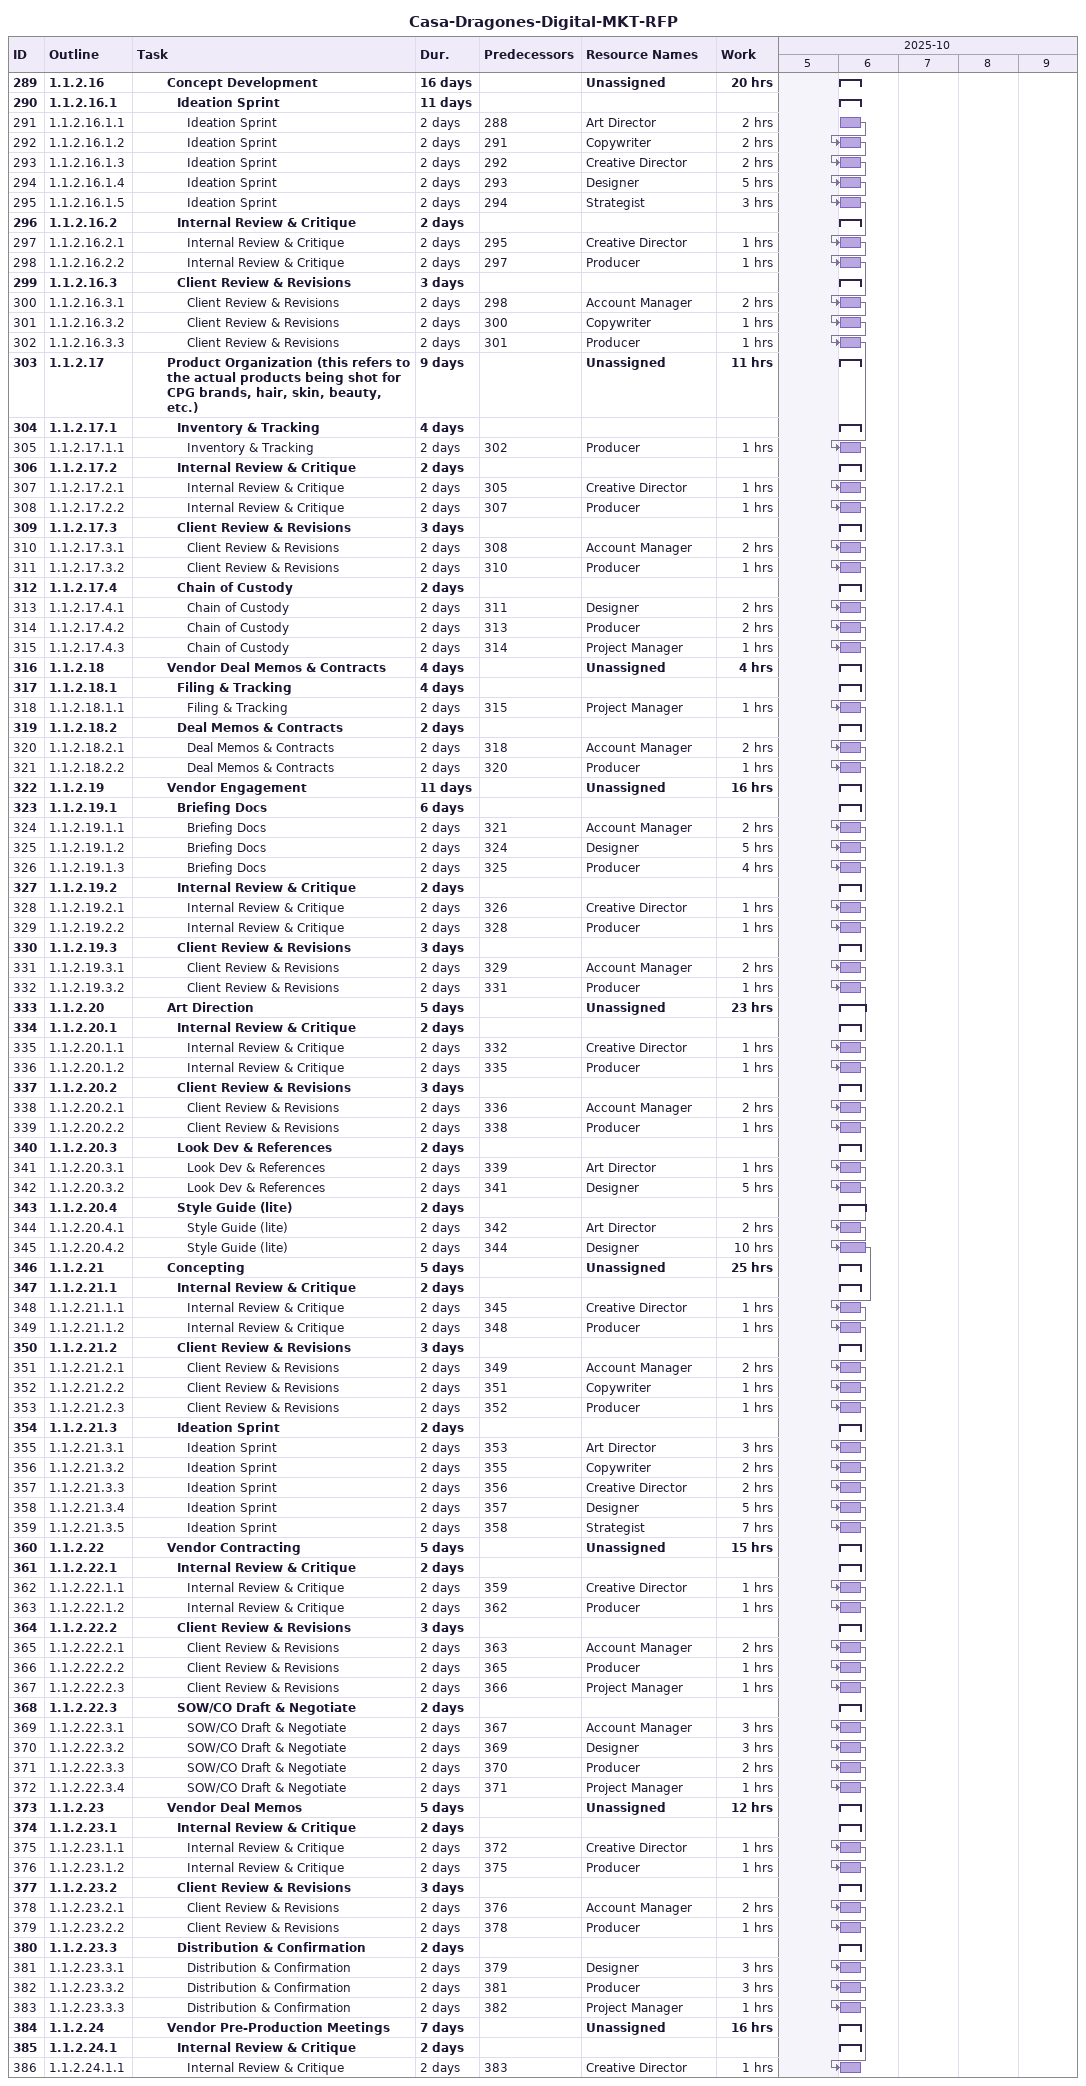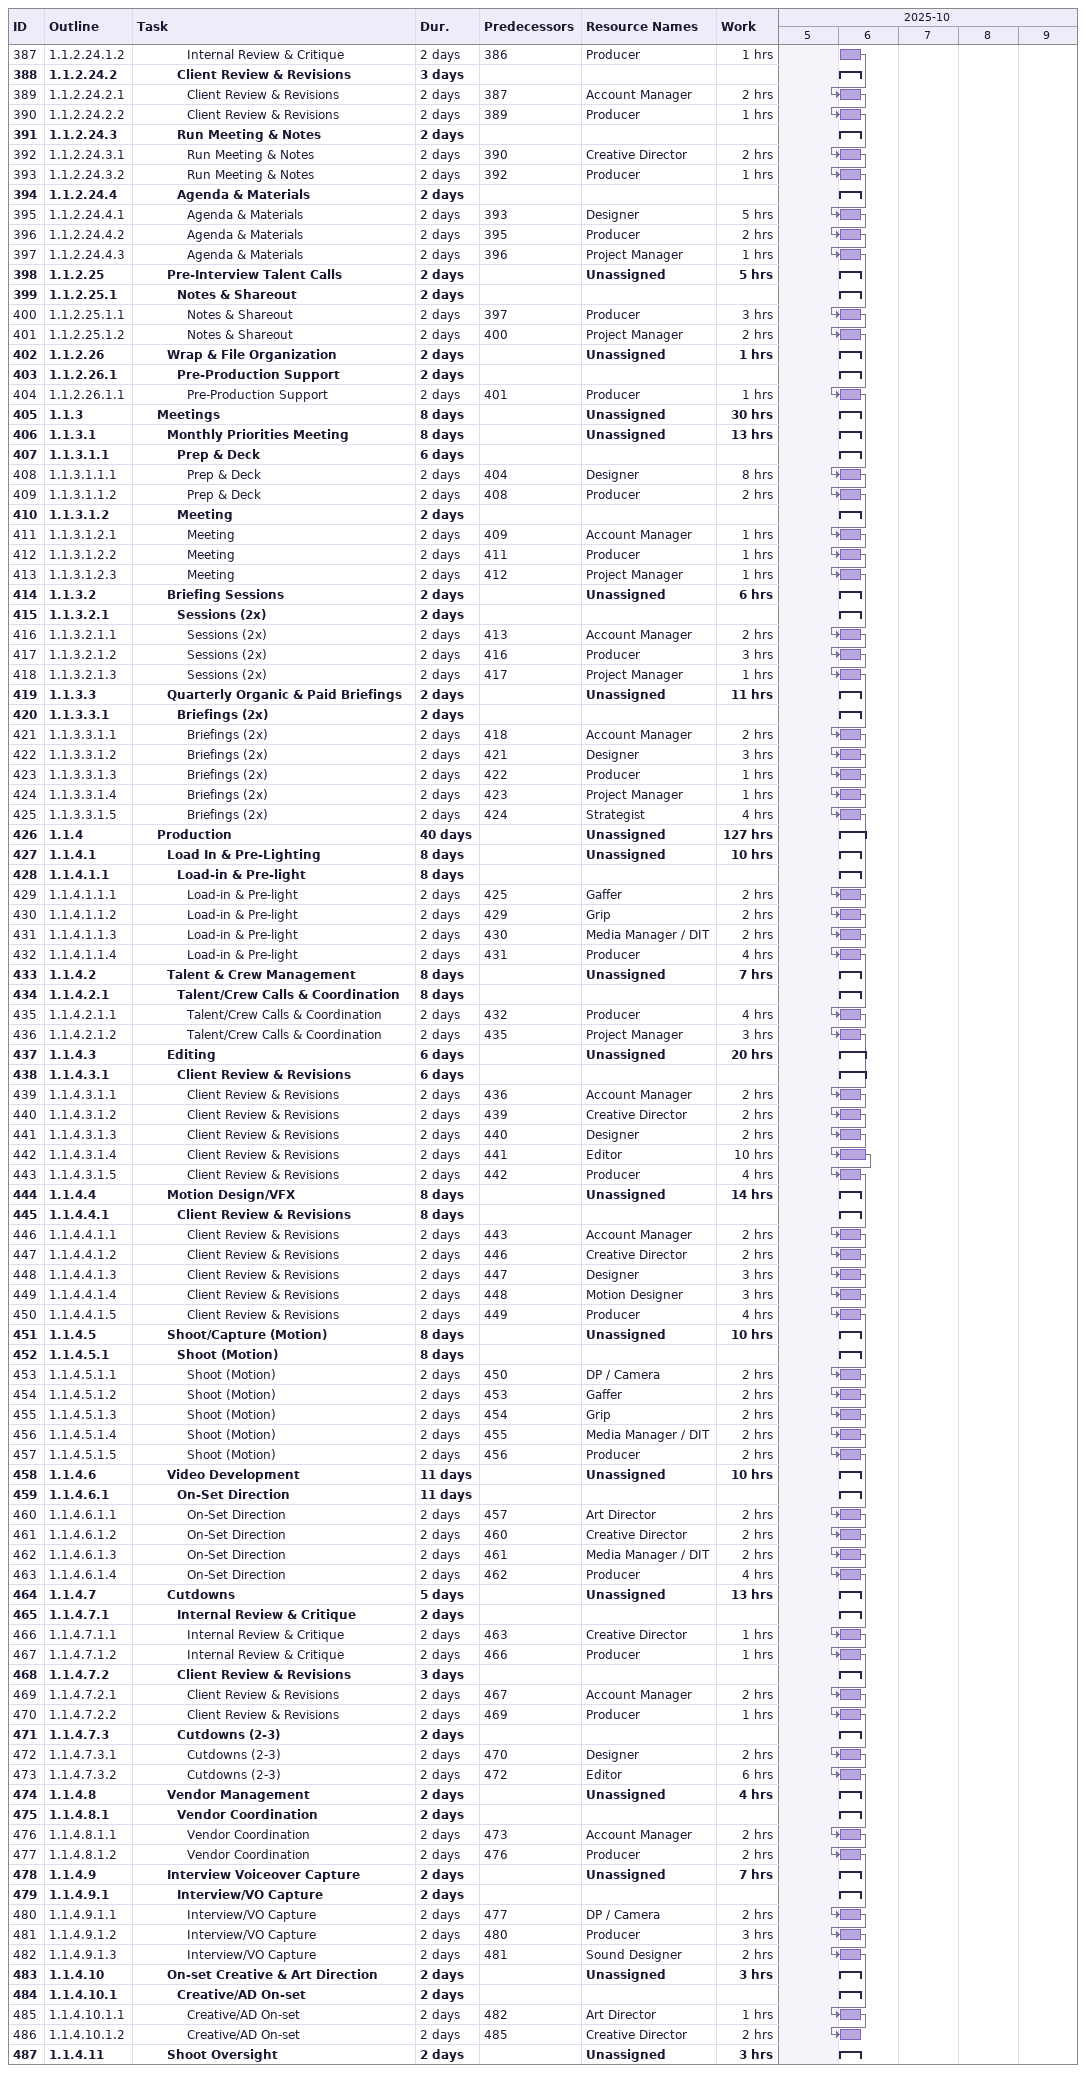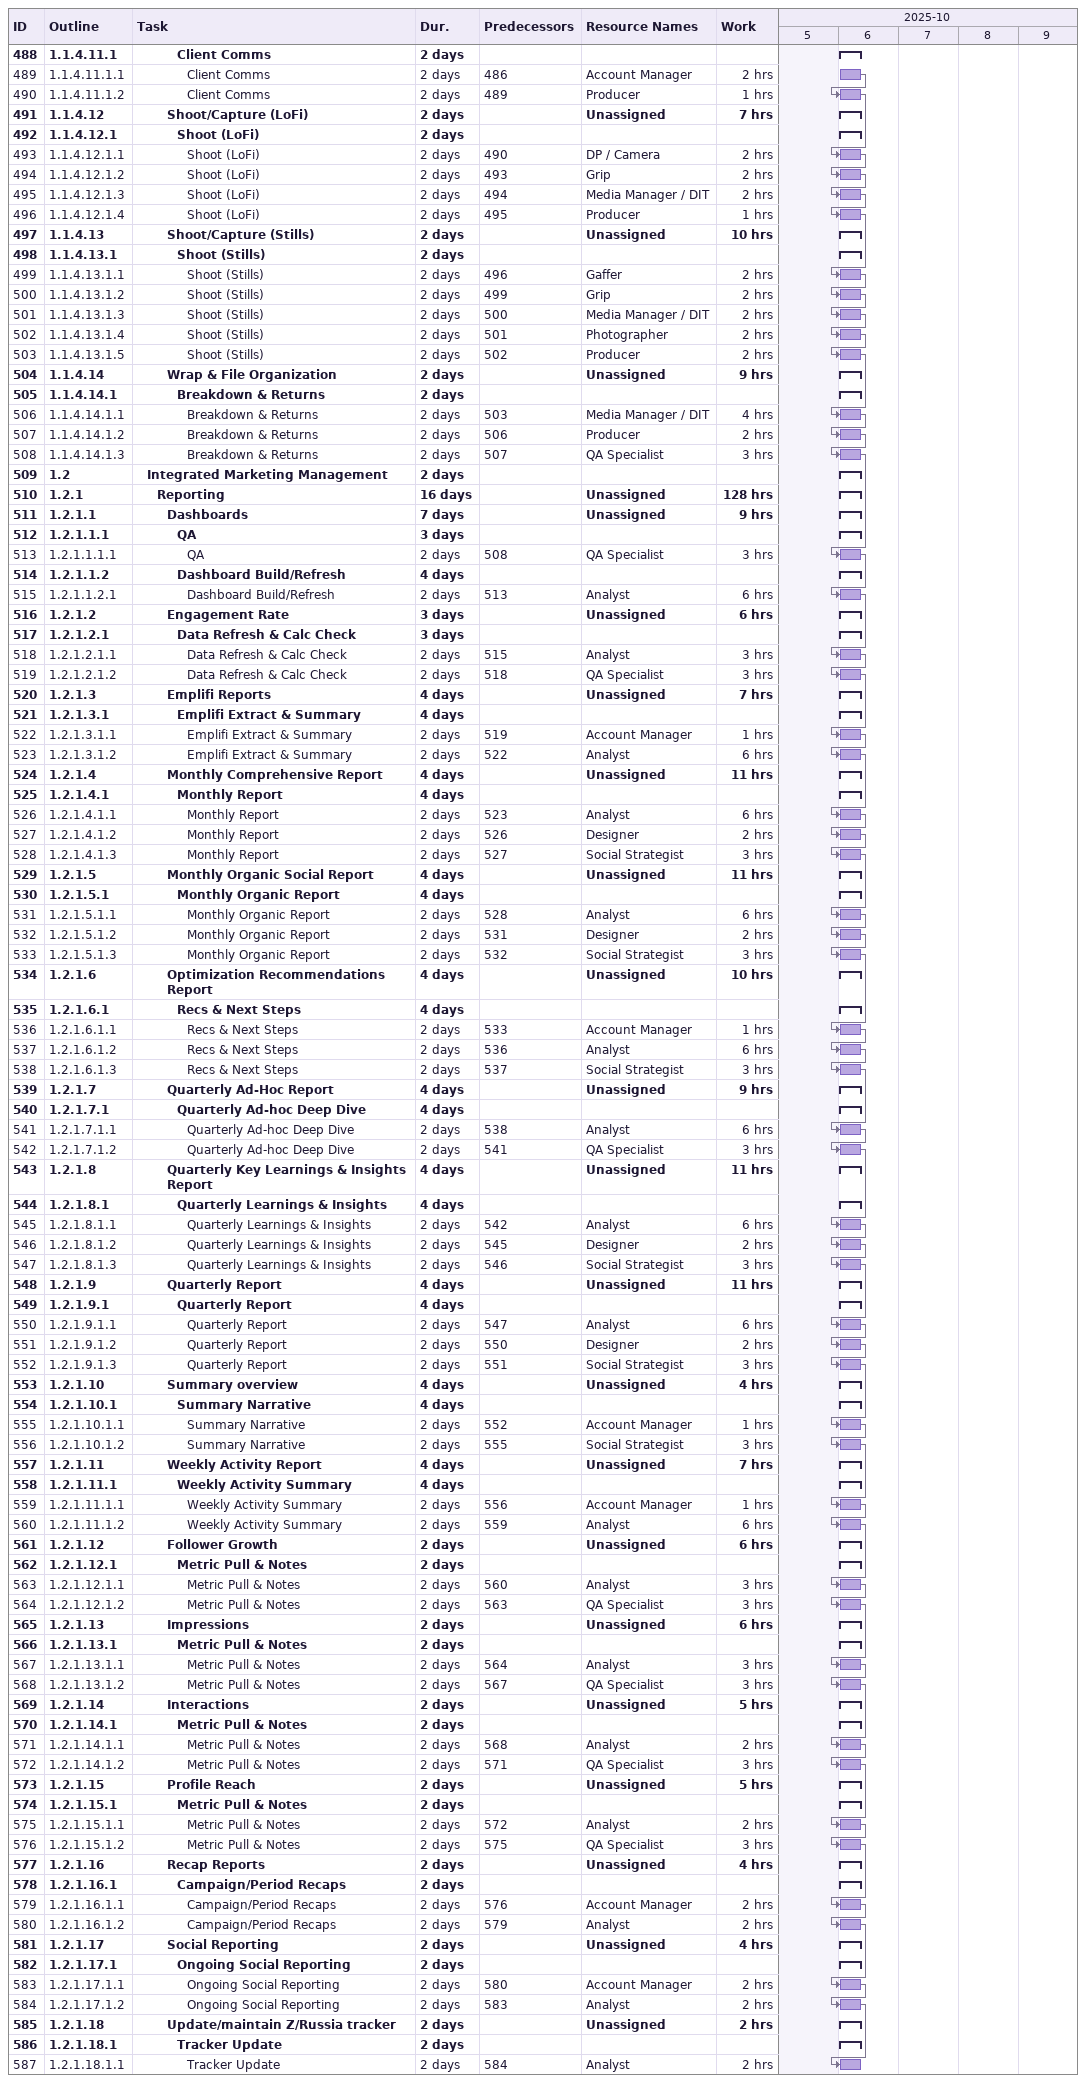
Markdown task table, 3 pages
Casa-Dragones-Digital-MKT-RFP

| ID | WBS | Task | Duration | Start | Finish | Predecessors | Resources | Work (h) |
|---|---|---|---|---|---|---|---|---|
| 289 | 1.1.2.16 | **Concept Development** | 16d | 2025-10-06 | 2025-10-06 |  | Unassigned | 20 |
| 290 | 1.1.2.16.1 | **Ideation Sprint** | 11d | 2025-10-06 | 2025-10-06 |  |  |  |
| 291 | 1.1.2.16.1.1 | Ideation Sprint | 2d | 2025-10-06 | 2025-10-06 | 288 | Art Director | 2 |
| 292 | 1.1.2.16.1.2 | Ideation Sprint | 2d | 2025-10-06 | 2025-10-06 | 291 | Copywriter | 2 |
| 293 | 1.1.2.16.1.3 | Ideation Sprint | 2d | 2025-10-06 | 2025-10-06 | 292 | Creative Director | 2 |
| 294 | 1.1.2.16.1.4 | Ideation Sprint | 2d | 2025-10-06 | 2025-10-06 | 293 | Designer | 5 |
| 295 | 1.1.2.16.1.5 | Ideation Sprint | 2d | 2025-10-06 | 2025-10-06 | 294 | Strategist | 3 |
| 296 | 1.1.2.16.2 | **Internal Review & Critique** | 2d | 2025-10-06 | 2025-10-06 |  |  |  |
| 297 | 1.1.2.16.2.1 | Internal Review & Critique | 2d | 2025-10-06 | 2025-10-06 | 295 | Creative Director | 1 |
| 298 | 1.1.2.16.2.2 | Internal Review & Critique | 2d | 2025-10-06 | 2025-10-06 | 297 | Producer | 1 |
| 299 | 1.1.2.16.3 | **Client Review & Revisions** | 3d | 2025-10-06 | 2025-10-06 |  |  |  |
| 300 | 1.1.2.16.3.1 | Client Review & Revisions | 2d | 2025-10-06 | 2025-10-06 | 298 | Account Manager | 2 |
| 301 | 1.1.2.16.3.2 | Client Review & Revisions | 2d | 2025-10-06 | 2025-10-06 | 300 | Copywriter | 1 |
| 302 | 1.1.2.16.3.3 | Client Review & Revisions | 2d | 2025-10-06 | 2025-10-06 | 301 | Producer | 1 |
| 303 | 1.1.2.17 | **Product Organization (this refers to the actual products being shot for CPG brands, hair, skin, beauty, etc.)** | 9d | 2025-10-06 | 2025-10-06 |  | Unassigned | 11 |
| 304 | 1.1.2.17.1 | **Inventory & Tracking** | 4d | 2025-10-06 | 2025-10-06 |  |  |  |
| 305 | 1.1.2.17.1.1 | Inventory & Tracking | 2d | 2025-10-06 | 2025-10-06 | 302 | Producer | 1 |
| 306 | 1.1.2.17.2 | **Internal Review & Critique** | 2d | 2025-10-06 | 2025-10-06 |  |  |  |
| 307 | 1.1.2.17.2.1 | Internal Review & Critique | 2d | 2025-10-06 | 2025-10-06 | 305 | Creative Director | 1 |
| 308 | 1.1.2.17.2.2 | Internal Review & Critique | 2d | 2025-10-06 | 2025-10-06 | 307 | Producer | 1 |
| 309 | 1.1.2.17.3 | **Client Review & Revisions** | 3d | 2025-10-06 | 2025-10-06 |  |  |  |
| 310 | 1.1.2.17.3.1 | Client Review & Revisions | 2d | 2025-10-06 | 2025-10-06 | 308 | Account Manager | 2 |
| 311 | 1.1.2.17.3.2 | Client Review & Revisions | 2d | 2025-10-06 | 2025-10-06 | 310 | Producer | 1 |
| 312 | 1.1.2.17.4 | **Chain of Custody** | 2d | 2025-10-06 | 2025-10-06 |  |  |  |
| 313 | 1.1.2.17.4.1 | Chain of Custody | 2d | 2025-10-06 | 2025-10-06 | 311 | Designer | 2 |
| 314 | 1.1.2.17.4.2 | Chain of Custody | 2d | 2025-10-06 | 2025-10-06 | 313 | Producer | 2 |
| 315 | 1.1.2.17.4.3 | Chain of Custody | 2d | 2025-10-06 | 2025-10-06 | 314 | Project Manager | 1 |
| 316 | 1.1.2.18 | **Vendor Deal Memos & Contracts** | 4d | 2025-10-06 | 2025-10-06 |  | Unassigned | 4 |
| 317 | 1.1.2.18.1 | **Filing & Tracking** | 4d | 2025-10-06 | 2025-10-06 |  |  |  |
| 318 | 1.1.2.18.1.1 | Filing & Tracking | 2d | 2025-10-06 | 2025-10-06 | 315 | Project Manager | 1 |
| 319 | 1.1.2.18.2 | **Deal Memos & Contracts** | 2d | 2025-10-06 | 2025-10-06 |  |  |  |
| 320 | 1.1.2.18.2.1 | Deal Memos & Contracts | 2d | 2025-10-06 | 2025-10-06 | 318 | Account Manager | 2 |
| 321 | 1.1.2.18.2.2 | Deal Memos & Contracts | 2d | 2025-10-06 | 2025-10-06 | 320 | Producer | 1 |
| 322 | 1.1.2.19 | **Vendor Engagement** | 11d | 2025-10-06 | 2025-10-06 |  | Unassigned | 16 |
| 323 | 1.1.2.19.1 | **Briefing Docs** | 6d | 2025-10-06 | 2025-10-06 |  |  |  |
| 324 | 1.1.2.19.1.1 | Briefing Docs | 2d | 2025-10-06 | 2025-10-06 | 321 | Account Manager | 2 |
| 325 | 1.1.2.19.1.2 | Briefing Docs | 2d | 2025-10-06 | 2025-10-06 | 324 | Designer | 5 |
| 326 | 1.1.2.19.1.3 | Briefing Docs | 2d | 2025-10-06 | 2025-10-06 | 325 | Producer | 4 |
| 327 | 1.1.2.19.2 | **Internal Review & Critique** | 2d | 2025-10-06 | 2025-10-06 |  |  |  |
| 328 | 1.1.2.19.2.1 | Internal Review & Critique | 2d | 2025-10-06 | 2025-10-06 | 326 | Creative Director | 1 |
| 329 | 1.1.2.19.2.2 | Internal Review & Critique | 2d | 2025-10-06 | 2025-10-06 | 328 | Producer | 1 |
| 330 | 1.1.2.19.3 | **Client Review & Revisions** | 3d | 2025-10-06 | 2025-10-06 |  |  |  |
| 331 | 1.1.2.19.3.1 | Client Review & Revisions | 2d | 2025-10-06 | 2025-10-06 | 329 | Account Manager | 2 |
| 332 | 1.1.2.19.3.2 | Client Review & Revisions | 2d | 2025-10-06 | 2025-10-06 | 331 | Producer | 1 |
| 333 | 1.1.2.20 | **Art Direction** | 5d | 2025-10-06 | 2025-10-06 |  | Unassigned | 23 |
| 334 | 1.1.2.20.1 | **Internal Review & Critique** | 2d | 2025-10-06 | 2025-10-06 |  |  |  |
| 335 | 1.1.2.20.1.1 | Internal Review & Critique | 2d | 2025-10-06 | 2025-10-06 | 332 | Creative Director | 1 |
| 336 | 1.1.2.20.1.2 | Internal Review & Critique | 2d | 2025-10-06 | 2025-10-06 | 335 | Producer | 1 |
| 337 | 1.1.2.20.2 | **Client Review & Revisions** | 3d | 2025-10-06 | 2025-10-06 |  |  |  |
| 338 | 1.1.2.20.2.1 | Client Review & Revisions | 2d | 2025-10-06 | 2025-10-06 | 336 | Account Manager | 2 |
| 339 | 1.1.2.20.2.2 | Client Review & Revisions | 2d | 2025-10-06 | 2025-10-06 | 338 | Producer | 1 |
| 340 | 1.1.2.20.3 | **Look Dev & References** | 2d | 2025-10-06 | 2025-10-06 |  |  |  |
| 341 | 1.1.2.20.3.1 | Look Dev & References | 2d | 2025-10-06 | 2025-10-06 | 339 | Art Director | 1 |
| 342 | 1.1.2.20.3.2 | Look Dev & References | 2d | 2025-10-06 | 2025-10-06 | 341 | Designer | 5 |
| 343 | 1.1.2.20.4 | **Style Guide (lite)** | 2d | 2025-10-06 | 2025-10-06 |  |  |  |
| 344 | 1.1.2.20.4.1 | Style Guide (lite) | 2d | 2025-10-06 | 2025-10-06 | 342 | Art Director | 2 |
| 345 | 1.1.2.20.4.2 | Style Guide (lite) | 2d | 2025-10-06 | 2025-10-06 | 344 | Designer | 10 |
| 346 | 1.1.2.21 | **Concepting** | 5d | 2025-10-06 | 2025-10-06 |  | Unassigned | 25 |
| 347 | 1.1.2.21.1 | **Internal Review & Critique** | 2d | 2025-10-06 | 2025-10-06 |  |  |  |
| 348 | 1.1.2.21.1.1 | Internal Review & Critique | 2d | 2025-10-06 | 2025-10-06 | 345 | Creative Director | 1 |
| 349 | 1.1.2.21.1.2 | Internal Review & Critique | 2d | 2025-10-06 | 2025-10-06 | 348 | Producer | 1 |
| 350 | 1.1.2.21.2 | **Client Review & Revisions** | 3d | 2025-10-06 | 2025-10-06 |  |  |  |
| 351 | 1.1.2.21.2.1 | Client Review & Revisions | 2d | 2025-10-06 | 2025-10-06 | 349 | Account Manager | 2 |
| 352 | 1.1.2.21.2.2 | Client Review & Revisions | 2d | 2025-10-06 | 2025-10-06 | 351 | Copywriter | 1 |
| 353 | 1.1.2.21.2.3 | Client Review & Revisions | 2d | 2025-10-06 | 2025-10-06 | 352 | Producer | 1 |
| 354 | 1.1.2.21.3 | **Ideation Sprint** | 2d | 2025-10-06 | 2025-10-06 |  |  |  |
| 355 | 1.1.2.21.3.1 | Ideation Sprint | 2d | 2025-10-06 | 2025-10-06 | 353 | Art Director | 3 |
| 356 | 1.1.2.21.3.2 | Ideation Sprint | 2d | 2025-10-06 | 2025-10-06 | 355 | Copywriter | 2 |
| 357 | 1.1.2.21.3.3 | Ideation Sprint | 2d | 2025-10-06 | 2025-10-06 | 356 | Creative Director | 2 |
| 358 | 1.1.2.21.3.4 | Ideation Sprint | 2d | 2025-10-06 | 2025-10-06 | 357 | Designer | 5 |
| 359 | 1.1.2.21.3.5 | Ideation Sprint | 2d | 2025-10-06 | 2025-10-06 | 358 | Strategist | 7 |
| 360 | 1.1.2.22 | **Vendor Contracting** | 5d | 2025-10-06 | 2025-10-06 |  | Unassigned | 15 |
| 361 | 1.1.2.22.1 | **Internal Review & Critique** | 2d | 2025-10-06 | 2025-10-06 |  |  |  |
| 362 | 1.1.2.22.1.1 | Internal Review & Critique | 2d | 2025-10-06 | 2025-10-06 | 359 | Creative Director | 1 |
| 363 | 1.1.2.22.1.2 | Internal Review & Critique | 2d | 2025-10-06 | 2025-10-06 | 362 | Producer | 1 |
| 364 | 1.1.2.22.2 | **Client Review & Revisions** | 3d | 2025-10-06 | 2025-10-06 |  |  |  |
| 365 | 1.1.2.22.2.1 | Client Review & Revisions | 2d | 2025-10-06 | 2025-10-06 | 363 | Account Manager | 2 |
| 366 | 1.1.2.22.2.2 | Client Review & Revisions | 2d | 2025-10-06 | 2025-10-06 | 365 | Producer | 1 |
| 367 | 1.1.2.22.2.3 | Client Review & Revisions | 2d | 2025-10-06 | 2025-10-06 | 366 | Project Manager | 1 |
| 368 | 1.1.2.22.3 | **SOW/CO Draft & Negotiate** | 2d | 2025-10-06 | 2025-10-06 |  |  |  |
| 369 | 1.1.2.22.3.1 | SOW/CO Draft & Negotiate | 2d | 2025-10-06 | 2025-10-06 | 367 | Account Manager | 3 |
| 370 | 1.1.2.22.3.2 | SOW/CO Draft & Negotiate | 2d | 2025-10-06 | 2025-10-06 | 369 | Designer | 3 |
| 371 | 1.1.2.22.3.3 | SOW/CO Draft & Negotiate | 2d | 2025-10-06 | 2025-10-06 | 370 | Producer | 2 |
| 372 | 1.1.2.22.3.4 | SOW/CO Draft & Negotiate | 2d | 2025-10-06 | 2025-10-06 | 371 | Project Manager | 1 |
| 373 | 1.1.2.23 | **Vendor Deal Memos** | 5d | 2025-10-06 | 2025-10-06 |  | Unassigned | 12 |
| 374 | 1.1.2.23.1 | **Internal Review & Critique** | 2d | 2025-10-06 | 2025-10-06 |  |  |  |
| 375 | 1.1.2.23.1.1 | Internal Review & Critique | 2d | 2025-10-06 | 2025-10-06 | 372 | Creative Director | 1 |
| 376 | 1.1.2.23.1.2 | Internal Review & Critique | 2d | 2025-10-06 | 2025-10-06 | 375 | Producer | 1 |
| 377 | 1.1.2.23.2 | **Client Review & Revisions** | 3d | 2025-10-06 | 2025-10-06 |  |  |  |
| 378 | 1.1.2.23.2.1 | Client Review & Revisions | 2d | 2025-10-06 | 2025-10-06 | 376 | Account Manager | 2 |
| 379 | 1.1.2.23.2.2 | Client Review & Revisions | 2d | 2025-10-06 | 2025-10-06 | 378 | Producer | 1 |
| 380 | 1.1.2.23.3 | **Distribution & Confirmation** | 2d | 2025-10-06 | 2025-10-06 |  |  |  |
| 381 | 1.1.2.23.3.1 | Distribution & Confirmation | 2d | 2025-10-06 | 2025-10-06 | 379 | Designer | 3 |
| 382 | 1.1.2.23.3.2 | Distribution & Confirmation | 2d | 2025-10-06 | 2025-10-06 | 381 | Producer | 3 |
| 383 | 1.1.2.23.3.3 | Distribution & Confirmation | 2d | 2025-10-06 | 2025-10-06 | 382 | Project Manager | 1 |
| 384 | 1.1.2.24 | **Vendor Pre-Production Meetings** | 7d | 2025-10-06 | 2025-10-06 |  | Unassigned | 16 |
| 385 | 1.1.2.24.1 | **Internal Review & Critique** | 2d | 2025-10-06 | 2025-10-06 |  |  |  |
| 386 | 1.1.2.24.1.1 | Internal Review & Critique | 2d | 2025-10-06 | 2025-10-06 | 383 | Creative Director | 1 |
| 387 | 1.1.2.24.1.2 | Internal Review & Critique | 2d | 2025-10-06 | 2025-10-06 | 386 | Producer | 1 |
| 388 | 1.1.2.24.2 | **Client Review & Revisions** | 3d | 2025-10-06 | 2025-10-06 |  |  |  |
| 389 | 1.1.2.24.2.1 | Client Review & Revisions | 2d | 2025-10-06 | 2025-10-06 | 387 | Account Manager | 2 |
| 390 | 1.1.2.24.2.2 | Client Review & Revisions | 2d | 2025-10-06 | 2025-10-06 | 389 | Producer | 1 |
| 391 | 1.1.2.24.3 | **Run Meeting & Notes** | 2d | 2025-10-06 | 2025-10-06 |  |  |  |
| 392 | 1.1.2.24.3.1 | Run Meeting & Notes | 2d | 2025-10-06 | 2025-10-06 | 390 | Creative Director | 2 |
| 393 | 1.1.2.24.3.2 | Run Meeting & Notes | 2d | 2025-10-06 | 2025-10-06 | 392 | Producer | 1 |
| 394 | 1.1.2.24.4 | **Agenda & Materials** | 2d | 2025-10-06 | 2025-10-06 |  |  |  |
| 395 | 1.1.2.24.4.1 | Agenda & Materials | 2d | 2025-10-06 | 2025-10-06 | 393 | Designer | 5 |
| 396 | 1.1.2.24.4.2 | Agenda & Materials | 2d | 2025-10-06 | 2025-10-06 | 395 | Producer | 2 |
| 397 | 1.1.2.24.4.3 | Agenda & Materials | 2d | 2025-10-06 | 2025-10-06 | 396 | Project Manager | 1 |
| 398 | 1.1.2.25 | **Pre-Interview Talent Calls** | 2d | 2025-10-06 | 2025-10-06 |  | Unassigned | 5 |
| 399 | 1.1.2.25.1 | **Notes & Shareout** | 2d | 2025-10-06 | 2025-10-06 |  |  |  |
| 400 | 1.1.2.25.1.1 | Notes & Shareout | 2d | 2025-10-06 | 2025-10-06 | 397 | Producer | 3 |
| 401 | 1.1.2.25.1.2 | Notes & Shareout | 2d | 2025-10-06 | 2025-10-06 | 400 | Project Manager | 2 |
| 402 | 1.1.2.26 | **Wrap & File Organization** | 2d | 2025-10-06 | 2025-10-06 |  | Unassigned | 1 |
| 403 | 1.1.2.26.1 | **Pre-Production Support** | 2d | 2025-10-06 | 2025-10-06 |  |  |  |
| 404 | 1.1.2.26.1.1 | Pre-Production Support | 2d | 2025-10-06 | 2025-10-06 | 401 | Producer | 1 |
| 405 | 1.1.3 | **Meetings** | 8d | 2025-10-06 | 2025-10-06 |  | Unassigned | 30 |
| 406 | 1.1.3.1 | **Monthly Priorities Meeting** | 8d | 2025-10-06 | 2025-10-06 |  | Unassigned | 13 |
| 407 | 1.1.3.1.1 | **Prep & Deck** | 6d | 2025-10-06 | 2025-10-06 |  |  |  |
| 408 | 1.1.3.1.1.1 | Prep & Deck | 2d | 2025-10-06 | 2025-10-06 | 404 | Designer | 8 |
| 409 | 1.1.3.1.1.2 | Prep & Deck | 2d | 2025-10-06 | 2025-10-06 | 408 | Producer | 2 |
| 410 | 1.1.3.1.2 | **Meeting** | 2d | 2025-10-06 | 2025-10-06 |  |  |  |
| 411 | 1.1.3.1.2.1 | Meeting | 2d | 2025-10-06 | 2025-10-06 | 409 | Account Manager | 1 |
| 412 | 1.1.3.1.2.2 | Meeting | 2d | 2025-10-06 | 2025-10-06 | 411 | Producer | 1 |
| 413 | 1.1.3.1.2.3 | Meeting | 2d | 2025-10-06 | 2025-10-06 | 412 | Project Manager | 1 |
| 414 | 1.1.3.2 | **Briefing Sessions** | 2d | 2025-10-06 | 2025-10-06 |  | Unassigned | 6 |
| 415 | 1.1.3.2.1 | **Sessions (2x)** | 2d | 2025-10-06 | 2025-10-06 |  |  |  |
| 416 | 1.1.3.2.1.1 | Sessions (2x) | 2d | 2025-10-06 | 2025-10-06 | 413 | Account Manager | 2 |
| 417 | 1.1.3.2.1.2 | Sessions (2x) | 2d | 2025-10-06 | 2025-10-06 | 416 | Producer | 3 |
| 418 | 1.1.3.2.1.3 | Sessions (2x) | 2d | 2025-10-06 | 2025-10-06 | 417 | Project Manager | 1 |
| 419 | 1.1.3.3 | **Quarterly Organic & Paid Briefings** | 2d | 2025-10-06 | 2025-10-06 |  | Unassigned | 11 |
| 420 | 1.1.3.3.1 | **Briefings (2x)** | 2d | 2025-10-06 | 2025-10-06 |  |  |  |
| 421 | 1.1.3.3.1.1 | Briefings (2x) | 2d | 2025-10-06 | 2025-10-06 | 418 | Account Manager | 2 |
| 422 | 1.1.3.3.1.2 | Briefings (2x) | 2d | 2025-10-06 | 2025-10-06 | 421 | Designer | 3 |
| 423 | 1.1.3.3.1.3 | Briefings (2x) | 2d | 2025-10-06 | 2025-10-06 | 422 | Producer | 1 |
| 424 | 1.1.3.3.1.4 | Briefings (2x) | 2d | 2025-10-06 | 2025-10-06 | 423 | Project Manager | 1 |
| 425 | 1.1.3.3.1.5 | Briefings (2x) | 2d | 2025-10-06 | 2025-10-06 | 424 | Strategist | 4 |
| 426 | 1.1.4 | **Production** | 40d | 2025-10-06 | 2025-10-06 |  | Unassigned | 127 |
| 427 | 1.1.4.1 | **Load In & Pre-Lighting** | 8d | 2025-10-06 | 2025-10-06 |  | Unassigned | 10 |
| 428 | 1.1.4.1.1 | **Load-in & Pre-light** | 8d | 2025-10-06 | 2025-10-06 |  |  |  |
| 429 | 1.1.4.1.1.1 | Load-in & Pre-light | 2d | 2025-10-06 | 2025-10-06 | 425 | Gaffer | 2 |
| 430 | 1.1.4.1.1.2 | Load-in & Pre-light | 2d | 2025-10-06 | 2025-10-06 | 429 | Grip | 2 |
| 431 | 1.1.4.1.1.3 | Load-in & Pre-light | 2d | 2025-10-06 | 2025-10-06 | 430 | Media Manager / DIT | 2 |
| 432 | 1.1.4.1.1.4 | Load-in & Pre-light | 2d | 2025-10-06 | 2025-10-06 | 431 | Producer | 4 |
| 433 | 1.1.4.2 | **Talent & Crew Management** | 8d | 2025-10-06 | 2025-10-06 |  | Unassigned | 7 |
| 434 | 1.1.4.2.1 | **Talent/Crew Calls & Coordination** | 8d | 2025-10-06 | 2025-10-06 |  |  |  |
| 435 | 1.1.4.2.1.1 | Talent/Crew Calls & Coordination | 2d | 2025-10-06 | 2025-10-06 | 432 | Producer | 4 |
| 436 | 1.1.4.2.1.2 | Talent/Crew Calls & Coordination | 2d | 2025-10-06 | 2025-10-06 | 435 | Project Manager | 3 |
| 437 | 1.1.4.3 | **Editing** | 6d | 2025-10-06 | 2025-10-06 |  | Unassigned | 20 |
| 438 | 1.1.4.3.1 | **Client Review & Revisions** | 6d | 2025-10-06 | 2025-10-06 |  |  |  |
| 439 | 1.1.4.3.1.1 | Client Review & Revisions | 2d | 2025-10-06 | 2025-10-06 | 436 | Account Manager | 2 |
| 440 | 1.1.4.3.1.2 | Client Review & Revisions | 2d | 2025-10-06 | 2025-10-06 | 439 | Creative Director | 2 |
| 441 | 1.1.4.3.1.3 | Client Review & Revisions | 2d | 2025-10-06 | 2025-10-06 | 440 | Designer | 2 |
| 442 | 1.1.4.3.1.4 | Client Review & Revisions | 2d | 2025-10-06 | 2025-10-06 | 441 | Editor | 10 |
| 443 | 1.1.4.3.1.5 | Client Review & Revisions | 2d | 2025-10-06 | 2025-10-06 | 442 | Producer | 4 |
| 444 | 1.1.4.4 | **Motion Design/VFX** | 8d | 2025-10-06 | 2025-10-06 |  | Unassigned | 14 |
| 445 | 1.1.4.4.1 | **Client Review & Revisions** | 8d | 2025-10-06 | 2025-10-06 |  |  |  |
| 446 | 1.1.4.4.1.1 | Client Review & Revisions | 2d | 2025-10-06 | 2025-10-06 | 443 | Account Manager | 2 |
| 447 | 1.1.4.4.1.2 | Client Review & Revisions | 2d | 2025-10-06 | 2025-10-06 | 446 | Creative Director | 2 |
| 448 | 1.1.4.4.1.3 | Client Review & Revisions | 2d | 2025-10-06 | 2025-10-06 | 447 | Designer | 3 |
| 449 | 1.1.4.4.1.4 | Client Review & Revisions | 2d | 2025-10-06 | 2025-10-06 | 448 | Motion Designer | 3 |
| 450 | 1.1.4.4.1.5 | Client Review & Revisions | 2d | 2025-10-06 | 2025-10-06 | 449 | Producer | 4 |
| 451 | 1.1.4.5 | **Shoot/Capture (Motion)** | 8d | 2025-10-06 | 2025-10-06 |  | Unassigned | 10 |
| 452 | 1.1.4.5.1 | **Shoot (Motion)** | 8d | 2025-10-06 | 2025-10-06 |  |  |  |
| 453 | 1.1.4.5.1.1 | Shoot (Motion) | 2d | 2025-10-06 | 2025-10-06 | 450 | DP / Camera | 2 |
| 454 | 1.1.4.5.1.2 | Shoot (Motion) | 2d | 2025-10-06 | 2025-10-06 | 453 | Gaffer | 2 |
| 455 | 1.1.4.5.1.3 | Shoot (Motion) | 2d | 2025-10-06 | 2025-10-06 | 454 | Grip | 2 |
| 456 | 1.1.4.5.1.4 | Shoot (Motion) | 2d | 2025-10-06 | 2025-10-06 | 455 | Media Manager / DIT | 2 |
| 457 | 1.1.4.5.1.5 | Shoot (Motion) | 2d | 2025-10-06 | 2025-10-06 | 456 | Producer | 2 |
| 458 | 1.1.4.6 | **Video Development** | 11d | 2025-10-06 | 2025-10-06 |  | Unassigned | 10 |
| 459 | 1.1.4.6.1 | **On-Set Direction** | 11d | 2025-10-06 | 2025-10-06 |  |  |  |
| 460 | 1.1.4.6.1.1 | On-Set Direction | 2d | 2025-10-06 | 2025-10-06 | 457 | Art Director | 2 |
| 461 | 1.1.4.6.1.2 | On-Set Direction | 2d | 2025-10-06 | 2025-10-06 | 460 | Creative Director | 2 |
| 462 | 1.1.4.6.1.3 | On-Set Direction | 2d | 2025-10-06 | 2025-10-06 | 461 | Media Manager / DIT | 2 |
| 463 | 1.1.4.6.1.4 | On-Set Direction | 2d | 2025-10-06 | 2025-10-06 | 462 | Producer | 4 |
| 464 | 1.1.4.7 | **Cutdowns** | 5d | 2025-10-06 | 2025-10-06 |  | Unassigned | 13 |
| 465 | 1.1.4.7.1 | **Internal Review & Critique** | 2d | 2025-10-06 | 2025-10-06 |  |  |  |
| 466 | 1.1.4.7.1.1 | Internal Review & Critique | 2d | 2025-10-06 | 2025-10-06 | 463 | Creative Director | 1 |
| 467 | 1.1.4.7.1.2 | Internal Review & Critique | 2d | 2025-10-06 | 2025-10-06 | 466 | Producer | 1 |
| 468 | 1.1.4.7.2 | **Client Review & Revisions** | 3d | 2025-10-06 | 2025-10-06 |  |  |  |
| 469 | 1.1.4.7.2.1 | Client Review & Revisions | 2d | 2025-10-06 | 2025-10-06 | 467 | Account Manager | 2 |
| 470 | 1.1.4.7.2.2 | Client Review & Revisions | 2d | 2025-10-06 | 2025-10-06 | 469 | Producer | 1 |
| 471 | 1.1.4.7.3 | **Cutdowns (2-3)** | 2d | 2025-10-06 | 2025-10-06 |  |  |  |
| 472 | 1.1.4.7.3.1 | Cutdowns (2-3) | 2d | 2025-10-06 | 2025-10-06 | 470 | Designer | 2 |
| 473 | 1.1.4.7.3.2 | Cutdowns (2-3) | 2d | 2025-10-06 | 2025-10-06 | 472 | Editor | 6 |
| 474 | 1.1.4.8 | **Vendor Management** | 2d | 2025-10-06 | 2025-10-06 |  | Unassigned | 4 |
| 475 | 1.1.4.8.1 | **Vendor Coordination** | 2d | 2025-10-06 | 2025-10-06 |  |  |  |
| 476 | 1.1.4.8.1.1 | Vendor Coordination | 2d | 2025-10-06 | 2025-10-06 | 473 | Account Manager | 2 |
| 477 | 1.1.4.8.1.2 | Vendor Coordination | 2d | 2025-10-06 | 2025-10-06 | 476 | Producer | 2 |
| 478 | 1.1.4.9 | **Interview Voiceover Capture** | 2d | 2025-10-06 | 2025-10-06 |  | Unassigned | 7 |
| 479 | 1.1.4.9.1 | **Interview/VO Capture** | 2d | 2025-10-06 | 2025-10-06 |  |  |  |
| 480 | 1.1.4.9.1.1 | Interview/VO Capture | 2d | 2025-10-06 | 2025-10-06 | 477 | DP / Camera | 2 |
| 481 | 1.1.4.9.1.2 | Interview/VO Capture | 2d | 2025-10-06 | 2025-10-06 | 480 | Producer | 3 |
| 482 | 1.1.4.9.1.3 | Interview/VO Capture | 2d | 2025-10-06 | 2025-10-06 | 481 | Sound Designer | 2 |
| 483 | 1.1.4.10 | **On-set Creative & Art Direction** | 2d | 2025-10-06 | 2025-10-06 |  | Unassigned | 3 |
| 484 | 1.1.4.10.1 | **Creative/AD On-set** | 2d | 2025-10-06 | 2025-10-06 |  |  |  |
| 485 | 1.1.4.10.1.1 | Creative/AD On-set | 2d | 2025-10-06 | 2025-10-06 | 482 | Art Director | 1 |
| 486 | 1.1.4.10.1.2 | Creative/AD On-set | 2d | 2025-10-06 | 2025-10-06 | 485 | Creative Director | 2 |
| 487 | 1.1.4.11 | **Shoot Oversight** | 2d | 2025-10-06 | 2025-10-06 |  | Unassigned | 3 |
| 488 | 1.1.4.11.1 | **Client Comms** | 2d | 2025-10-06 | 2025-10-06 |  |  |  |
| 489 | 1.1.4.11.1.1 | Client Comms | 2d | 2025-10-06 | 2025-10-06 | 486 | Account Manager | 2 |
| 490 | 1.1.4.11.1.2 | Client Comms | 2d | 2025-10-06 | 2025-10-06 | 489 | Producer | 1 |
| 491 | 1.1.4.12 | **Shoot/Capture (LoFi)** | 2d | 2025-10-06 | 2025-10-06 |  | Unassigned | 7 |
| 492 | 1.1.4.12.1 | **Shoot (LoFi)** | 2d | 2025-10-06 | 2025-10-06 |  |  |  |
| 493 | 1.1.4.12.1.1 | Shoot (LoFi) | 2d | 2025-10-06 | 2025-10-06 | 490 | DP / Camera | 2 |
| 494 | 1.1.4.12.1.2 | Shoot (LoFi) | 2d | 2025-10-06 | 2025-10-06 | 493 | Grip | 2 |
| 495 | 1.1.4.12.1.3 | Shoot (LoFi) | 2d | 2025-10-06 | 2025-10-06 | 494 | Media Manager / DIT | 2 |
| 496 | 1.1.4.12.1.4 | Shoot (LoFi) | 2d | 2025-10-06 | 2025-10-06 | 495 | Producer | 1 |
| 497 | 1.1.4.13 | **Shoot/Capture (Stills)** | 2d | 2025-10-06 | 2025-10-06 |  | Unassigned | 10 |
| 498 | 1.1.4.13.1 | **Shoot (Stills)** | 2d | 2025-10-06 | 2025-10-06 |  |  |  |
| 499 | 1.1.4.13.1.1 | Shoot (Stills) | 2d | 2025-10-06 | 2025-10-06 | 496 | Gaffer | 2 |
| 500 | 1.1.4.13.1.2 | Shoot (Stills) | 2d | 2025-10-06 | 2025-10-06 | 499 | Grip | 2 |
| 501 | 1.1.4.13.1.3 | Shoot (Stills) | 2d | 2025-10-06 | 2025-10-06 | 500 | Media Manager / DIT | 2 |
| 502 | 1.1.4.13.1.4 | Shoot (Stills) | 2d | 2025-10-06 | 2025-10-06 | 501 | Photographer | 2 |
| 503 | 1.1.4.13.1.5 | Shoot (Stills) | 2d | 2025-10-06 | 2025-10-06 | 502 | Producer | 2 |
| 504 | 1.1.4.14 | **Wrap & File Organization** | 2d | 2025-10-06 | 2025-10-06 |  | Unassigned | 9 |
| 505 | 1.1.4.14.1 | **Breakdown & Returns** | 2d | 2025-10-06 | 2025-10-06 |  |  |  |
| 506 | 1.1.4.14.1.1 | Breakdown & Returns | 2d | 2025-10-06 | 2025-10-06 | 503 | Media Manager / DIT | 4 |
| 507 | 1.1.4.14.1.2 | Breakdown & Returns | 2d | 2025-10-06 | 2025-10-06 | 506 | Producer | 2 |
| 508 | 1.1.4.14.1.3 | Breakdown & Returns | 2d | 2025-10-06 | 2025-10-06 | 507 | QA Specialist | 3 |
| 509 | 1.2 | **Integrated Marketing Management** | 2d | 2025-10-06 | 2025-10-06 |  |  |  |
| 510 | 1.2.1 | **Reporting** | 16d | 2025-10-06 | 2025-10-06 |  | Unassigned | 128 |
| 511 | 1.2.1.1 | **Dashboards** | 7d | 2025-10-06 | 2025-10-06 |  | Unassigned | 9 |
| 512 | 1.2.1.1.1 | **QA** | 3d | 2025-10-06 | 2025-10-06 |  |  |  |
| 513 | 1.2.1.1.1.1 | QA | 2d | 2025-10-06 | 2025-10-06 | 508 | QA Specialist | 3 |
| 514 | 1.2.1.1.2 | **Dashboard Build/Refresh** | 4d | 2025-10-06 | 2025-10-06 |  |  |  |
| 515 | 1.2.1.1.2.1 | Dashboard Build/Refresh | 2d | 2025-10-06 | 2025-10-06 | 513 | Analyst | 6 |
| 516 | 1.2.1.2 | **Engagement Rate** | 3d | 2025-10-06 | 2025-10-06 |  | Unassigned | 6 |
| 517 | 1.2.1.2.1 | **Data Refresh & Calc Check** | 3d | 2025-10-06 | 2025-10-06 |  |  |  |
| 518 | 1.2.1.2.1.1 | Data Refresh & Calc Check | 2d | 2025-10-06 | 2025-10-06 | 515 | Analyst | 3 |
| 519 | 1.2.1.2.1.2 | Data Refresh & Calc Check | 2d | 2025-10-06 | 2025-10-06 | 518 | QA Specialist | 3 |
| 520 | 1.2.1.3 | **Emplifi Reports** | 4d | 2025-10-06 | 2025-10-06 |  | Unassigned | 7 |
| 521 | 1.2.1.3.1 | **Emplifi Extract & Summary** | 4d | 2025-10-06 | 2025-10-06 |  |  |  |
| 522 | 1.2.1.3.1.1 | Emplifi Extract & Summary | 2d | 2025-10-06 | 2025-10-06 | 519 | Account Manager | 1 |
| 523 | 1.2.1.3.1.2 | Emplifi Extract & Summary | 2d | 2025-10-06 | 2025-10-06 | 522 | Analyst | 6 |
| 524 | 1.2.1.4 | **Monthly Comprehensive Report** | 4d | 2025-10-06 | 2025-10-06 |  | Unassigned | 11 |
| 525 | 1.2.1.4.1 | **Monthly Report** | 4d | 2025-10-06 | 2025-10-06 |  |  |  |
| 526 | 1.2.1.4.1.1 | Monthly Report | 2d | 2025-10-06 | 2025-10-06 | 523 | Analyst | 6 |
| 527 | 1.2.1.4.1.2 | Monthly Report | 2d | 2025-10-06 | 2025-10-06 | 526 | Designer | 2 |
| 528 | 1.2.1.4.1.3 | Monthly Report | 2d | 2025-10-06 | 2025-10-06 | 527 | Social Strategist | 3 |
| 529 | 1.2.1.5 | **Monthly Organic Social Report** | 4d | 2025-10-06 | 2025-10-06 |  | Unassigned | 11 |
| 530 | 1.2.1.5.1 | **Monthly Organic Report** | 4d | 2025-10-06 | 2025-10-06 |  |  |  |
| 531 | 1.2.1.5.1.1 | Monthly Organic Report | 2d | 2025-10-06 | 2025-10-06 | 528 | Analyst | 6 |
| 532 | 1.2.1.5.1.2 | Monthly Organic Report | 2d | 2025-10-06 | 2025-10-06 | 531 | Designer | 2 |
| 533 | 1.2.1.5.1.3 | Monthly Organic Report | 2d | 2025-10-06 | 2025-10-06 | 532 | Social Strategist | 3 |
| 534 | 1.2.1.6 | **Optimization Recommendations Report** | 4d | 2025-10-06 | 2025-10-06 |  | Unassigned | 10 |
| 535 | 1.2.1.6.1 | **Recs & Next Steps** | 4d | 2025-10-06 | 2025-10-06 |  |  |  |
| 536 | 1.2.1.6.1.1 | Recs & Next Steps | 2d | 2025-10-06 | 2025-10-06 | 533 | Account Manager | 1 |
| 537 | 1.2.1.6.1.2 | Recs & Next Steps | 2d | 2025-10-06 | 2025-10-06 | 536 | Analyst | 6 |
| 538 | 1.2.1.6.1.3 | Recs & Next Steps | 2d | 2025-10-06 | 2025-10-06 | 537 | Social Strategist | 3 |
| 539 | 1.2.1.7 | **Quarterly Ad-Hoc Report** | 4d | 2025-10-06 | 2025-10-06 |  | Unassigned | 9 |
| 540 | 1.2.1.7.1 | **Quarterly Ad-hoc Deep Dive** | 4d | 2025-10-06 | 2025-10-06 |  |  |  |
| 541 | 1.2.1.7.1.1 | Quarterly Ad-hoc Deep Dive | 2d | 2025-10-06 | 2025-10-06 | 538 | Analyst | 6 |
| 542 | 1.2.1.7.1.2 | Quarterly Ad-hoc Deep Dive | 2d | 2025-10-06 | 2025-10-06 | 541 | QA Specialist | 3 |
| 543 | 1.2.1.8 | **Quarterly Key Learnings & Insights Report** | 4d | 2025-10-06 | 2025-10-06 |  | Unassigned | 11 |
| 544 | 1.2.1.8.1 | **Quarterly Learnings & Insights** | 4d | 2025-10-06 | 2025-10-06 |  |  |  |
| 545 | 1.2.1.8.1.1 | Quarterly Learnings & Insights | 2d | 2025-10-06 | 2025-10-06 | 542 | Analyst | 6 |
| 546 | 1.2.1.8.1.2 | Quarterly Learnings & Insights | 2d | 2025-10-06 | 2025-10-06 | 545 | Designer | 2 |
| 547 | 1.2.1.8.1.3 | Quarterly Learnings & Insights | 2d | 2025-10-06 | 2025-10-06 | 546 | Social Strategist | 3 |
| 548 | 1.2.1.9 | **Quarterly Report** | 4d | 2025-10-06 | 2025-10-06 |  | Unassigned | 11 |
| 549 | 1.2.1.9.1 | **Quarterly Report** | 4d | 2025-10-06 | 2025-10-06 |  |  |  |
| 550 | 1.2.1.9.1.1 | Quarterly Report | 2d | 2025-10-06 | 2025-10-06 | 547 | Analyst | 6 |
| 551 | 1.2.1.9.1.2 | Quarterly Report | 2d | 2025-10-06 | 2025-10-06 | 550 | Designer | 2 |
| 552 | 1.2.1.9.1.3 | Quarterly Report | 2d | 2025-10-06 | 2025-10-06 | 551 | Social Strategist | 3 |
| 553 | 1.2.1.10 | **Summary overview** | 4d | 2025-10-06 | 2025-10-06 |  | Unassigned | 4 |
| 554 | 1.2.1.10.1 | **Summary Narrative** | 4d | 2025-10-06 | 2025-10-06 |  |  |  |
| 555 | 1.2.1.10.1.1 | Summary Narrative | 2d | 2025-10-06 | 2025-10-06 | 552 | Account Manager | 1 |
| 556 | 1.2.1.10.1.2 | Summary Narrative | 2d | 2025-10-06 | 2025-10-06 | 555 | Social Strategist | 3 |
| 557 | 1.2.1.11 | **Weekly Activity Report** | 4d | 2025-10-06 | 2025-10-06 |  | Unassigned | 7 |
| 558 | 1.2.1.11.1 | **Weekly Activity Summary** | 4d | 2025-10-06 | 2025-10-06 |  |  |  |
| 559 | 1.2.1.11.1.1 | Weekly Activity Summary | 2d | 2025-10-06 | 2025-10-06 | 556 | Account Manager | 1 |
| 560 | 1.2.1.11.1.2 | Weekly Activity Summary | 2d | 2025-10-06 | 2025-10-06 | 559 | Analyst | 6 |
| 561 | 1.2.1.12 | **Follower Growth** | 2d | 2025-10-06 | 2025-10-06 |  | Unassigned | 6 |
| 562 | 1.2.1.12.1 | **Metric Pull & Notes** | 2d | 2025-10-06 | 2025-10-06 |  |  |  |
| 563 | 1.2.1.12.1.1 | Metric Pull & Notes | 2d | 2025-10-06 | 2025-10-06 | 560 | Analyst | 3 |
| 564 | 1.2.1.12.1.2 | Metric Pull & Notes | 2d | 2025-10-06 | 2025-10-06 | 563 | QA Specialist | 3 |
| 565 | 1.2.1.13 | **Impressions** | 2d | 2025-10-06 | 2025-10-06 |  | Unassigned | 6 |
| 566 | 1.2.1.13.1 | **Metric Pull & Notes** | 2d | 2025-10-06 | 2025-10-06 |  |  |  |
| 567 | 1.2.1.13.1.1 | Metric Pull & Notes | 2d | 2025-10-06 | 2025-10-06 | 564 | Analyst | 3 |
| 568 | 1.2.1.13.1.2 | Metric Pull & Notes | 2d | 2025-10-06 | 2025-10-06 | 567 | QA Specialist | 3 |
| 569 | 1.2.1.14 | **Interactions** | 2d | 2025-10-06 | 2025-10-06 |  | Unassigned | 5 |
| 570 | 1.2.1.14.1 | **Metric Pull & Notes** | 2d | 2025-10-06 | 2025-10-06 |  |  |  |
| 571 | 1.2.1.14.1.1 | Metric Pull & Notes | 2d | 2025-10-06 | 2025-10-06 | 568 | Analyst | 2 |
| 572 | 1.2.1.14.1.2 | Metric Pull & Notes | 2d | 2025-10-06 | 2025-10-06 | 571 | QA Specialist | 3 |
| 573 | 1.2.1.15 | **Profile Reach** | 2d | 2025-10-06 | 2025-10-06 |  | Unassigned | 5 |
| 574 | 1.2.1.15.1 | **Metric Pull & Notes** | 2d | 2025-10-06 | 2025-10-06 |  |  |  |
| 575 | 1.2.1.15.1.1 | Metric Pull & Notes | 2d | 2025-10-06 | 2025-10-06 | 572 | Analyst | 2 |
| 576 | 1.2.1.15.1.2 | Metric Pull & Notes | 2d | 2025-10-06 | 2025-10-06 | 575 | QA Specialist | 3 |
| 577 | 1.2.1.16 | **Recap Reports** | 2d | 2025-10-06 | 2025-10-06 |  | Unassigned | 4 |
| 578 | 1.2.1.16.1 | **Campaign/Period Recaps** | 2d | 2025-10-06 | 2025-10-06 |  |  |  |
| 579 | 1.2.1.16.1.1 | Campaign/Period Recaps | 2d | 2025-10-06 | 2025-10-06 | 576 | Account Manager | 2 |
| 580 | 1.2.1.16.1.2 | Campaign/Period Recaps | 2d | 2025-10-06 | 2025-10-06 | 579 | Analyst | 2 |
| 581 | 1.2.1.17 | **Social Reporting** | 2d | 2025-10-06 | 2025-10-06 |  | Unassigned | 4 |
| 582 | 1.2.1.17.1 | **Ongoing Social Reporting** | 2d | 2025-10-06 | 2025-10-06 |  |  |  |
| 583 | 1.2.1.17.1.1 | Ongoing Social Reporting | 2d | 2025-10-06 | 2025-10-06 | 580 | Account Manager | 2 |
| 584 | 1.2.1.17.1.2 | Ongoing Social Reporting | 2d | 2025-10-06 | 2025-10-06 | 583 | Analyst | 2 |
| 585 | 1.2.1.18 | **Update/maintain Z/Russia tracker** | 2d | 2025-10-06 | 2025-10-06 |  | Unassigned | 2 |
| 586 | 1.2.1.18.1 | **Tracker Update** | 2d | 2025-10-06 | 2025-10-06 |  |  |  |
| 587 | 1.2.1.18.1.1 | Tracker Update | 2d | 2025-10-06 | 2025-10-06 | 584 | Analyst | 2 |
